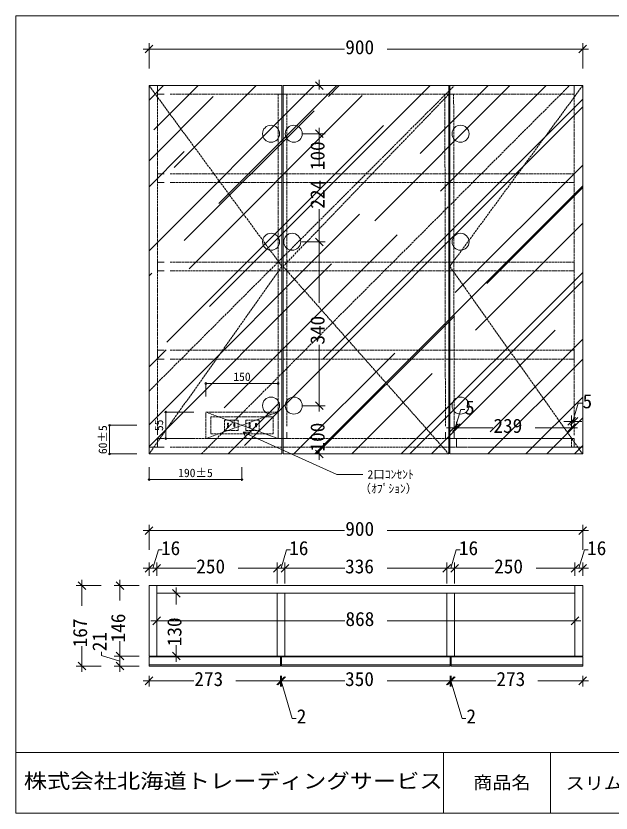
# Model space of a CAD drawing. Units: millimetres, scale not verified. Extents: x -1249 to 1249, y -827 to 827.
# Drawn here: x -1249 to -14, y -827 to 827 of the extents above; entities that cross this region are included whole.
import ezdxf
from ezdxf.enums import TextEntityAlignment as Align

# ---------------------------------------------------------------- set-up
doc = ezdxf.new("R2010")
doc.units = ezdxf.units.MM
doc.header["$LTSCALE"] = 6
doc.header["$PDMODE"] = 32
doc.header["$PDSIZE"] = 3.6
doc.linetypes.add('USER1', pattern=[1, 0.8, -0.2])
doc.layers.add('0-0_0', color=8, linetype='Continuous', lineweight=18)
doc.layers.add('0-1', color=7, linetype='Continuous', lineweight=15)
doc.styles.add('ＭＳ ゴシック', font='')
doc.styles.get('ＭＳ ゴシック').set_extended_font_data('MS Gothic')

msp = doc.modelspace()

# ---------------------------------------------------------------- linework, layer by layer
at = {"layer": '0-0_0', "color": 1}
for p, q in [((-965.062, 765.869), (-981.075, 749.856)), ((-973.069, 717.83), (-973.069, 769.872)), ((-81.075, 749.856), (-65.062, 765.869)), ((-73.069, 717.83), (-73.069, 769.872)), ((-985.078, 757.862), (-567.286, 757.862)), ((-61.059, 757.862), (-478.851, 757.862)), ((-659.725, 682.165), (-607.683, 682.165)), ((-611.686, 674.158), (-627.699, 690.171)), ((-619.692, 694.174), (-619.692, 674.158)), ((-619.692, 594.094), (-619.692, 514.393)), ((-619.692, 570.074), (-619.692, 589.726)), ((-619.692, 345.893), (-619.692, 425.594)), ((-619.692, 369.912), (-619.692, 231.619)), ((-619.692, 5.982), (-619.692, 144.275)), ((-619.692, 30.001), (-619.692, 9.985)), ((-339.83, -30.047), (-339.83, -15.49)), ((-104.003, -22.405), (-87.99, -6.392)), ((-82.895, -6.392), (-98.908, -22.405)), ((-347.836, -35.506), (-331.823, -19.493)), ((-347.108, -27.5), (-259.401, -27.5)), ((-83.987, -27.5), (-171.694, -27.5)), ((-104.003, -35.506), (-87.99, -19.493)), ((-633.522, -82.089), (-607.683, -82.089)), ((-627.699, -74.083), (-611.686, -90.096)), ((-619.692, -94.099), (-619.692, -74.447)), ((-973.069, -281.159), (-973.069, -229.117)), ((-73.069, -281.159), (-73.069, -229.117)), ((-985.078, -241.127), (-567.286, -241.127)), ((-965.062, -233.12), (-981.075, -249.133)), ((-61.059, -241.127), (-478.851, -241.127)), ((-81.075, -249.133), (-65.062, -233.12)), ((-965.062, -311.002), (-981.075, -327.014)), ((-973.069, -335.021), (-973.069, -306.998)), ((-81.075, -327.014), (-65.062, -311.002)), ((-73.069, -335.021), (-73.069, -306.998)), ((-985.078, -319.008), (-945.046, -319.008)), ((-969.066, -319.008), (-876.263, -319.008)), ((-695.026, -319.008), (-788.192, -319.008)), ((-719.045, -319.008), (-679.013, -319.008)), ((-703.032, -319.008), (-566.922, -319.008)), ((-343.105, -319.008), (-479.215, -319.008)), ((-367.125, -319.008), (-327.092, -319.008)), ((-351.112, -319.008), (-257.945, -319.008)), ((-77.072, -319.008), (-169.874, -319.008)), ((-100.727, -319.008), (-61.059, -319.008)), ((-1104.448, -363.044), (-1120.461, -347.031)), ((-1112.454, -343.027), (-1112.454, -396.889)), ((-1025.475, -363.044), (-1041.488, -347.031)), ((-1033.481, -343.027), (-1033.481, -385.971)), ((-1072.422, -355.037), (-1124.464, -355.037)), ((-993.449, -355.037), (-1045.491, -355.037)), ((-908.653, -379.057), (-924.666, -363.044)), ((-916.66, -359.04), (-916.66, -393.978)), ((-916.66, -371.05), (-904.65, -371.05)), ((-969.066, -428.187), (-566.922, -428.187)), ((-949.049, -420.181), (-965.062, -436.194)), ((-957.056, -423.092), (-957.056, -440.197)), ((-77.072, -428.187), (-478.851, -428.187)), ((-97.088, -436.194), (-81.075, -420.181)), ((-89.082, -423.092), (-89.082, -440.197)), ((-1033.481, -513.347), (-1033.481, -470.403)), ((-916.66, -513.347), (-916.66, -478.41)), ((-1112.454, -534.091), (-1112.454, -480.593)), ((-1033.481, -489.327), (-1033.481, -534.091)), ((-924.666, -493.331), (-908.653, -509.344)), ((-916.66, -501.337), (-904.65, -501.337)), ((-1072.422, -522.081), (-1124.464, -522.081)), ((-1120.461, -514.075), (-1104.448, -530.088)), ((-993.449, -522.081), (-1045.491, -522.081)), ((-1041.488, -514.075), (-1025.475, -530.088)), ((-965.062, -544.645), (-981.075, -560.658)), ((-973.069, -542.097), (-973.069, -564.661)), ((-81.075, -560.658), (-65.062, -544.645)), ((-73.069, -542.097), (-73.069, -564.661)), ((-985.078, -552.651), (-880.266, -552.651)), ((-688.111, -552.651), (-792.923, -552.651)), ((-709.947, -552.651), (-566.922, -552.651)), ((-335.827, -552.651), (-479.215, -552.651)), ((-358.026, -552.651), (-253.214, -552.651)), ((-61.059, -552.651), (-165.871, -552.651))]:
    msp.add_line(p, q, dxfattribs=at)
at = {"layer": '0-0_0', "color": 4}
for p, q in [((-973.069, 651.958), (-942.863, 682.165)), ((-973.069, 339.342), (-630.246, 682.165)), ((-962.879, 590.454), (-871.168, 682.165)), ((-920.663, 512.209), (-750.707, 682.165)), ((-847.877, 223.976), (-389.688, 682.165)), ((-828.224, 437.603), (-583.663, 682.165)), ((-600.768, 659.601), (-578.204, 682.165)), ((-504.69, 401.574), (-224.464, 682.165)), ((-410.432, 540.96), (-269.227, 682.165)), ((-368.216, 462.715), (-148.766, 682.165)), ((-890.093, 301.857), (-530.893, 661.421)), ((-973.069, 526.039), (-839.87, 659.601)), ((-612.414, 114.433), (-73.069, 653.778)), ((-899.919, 360.45), (-630.61, 629.759)), ((-775.091, -64.621), (-73.069, 637.765)), ((-935.948, 150.098), (-486.858, 599.189)), ((-973.069, 472.177), (-899.919, 545.327)), ((-337.646, 252.727), (-73.069, 517.304)), ((-629.154, -82.089), (-73.069, 474.36)), ((-272.139, 271.287), (-73.069, 470.721)), ((-973.069, -21.677), (-535.988, 415.04)), ((-295.43, 174.482), (-73.069, 396.843)), ((-817.307, 13.624), (-458.107, 372.824)), ((-973.069, -66.804), (-594.581, 312.047)), ((-973.069, 287.3), (-967.246, 293.123)), ((-449.737, -82.089), (-73.069, 294.579)), ((-431.54, -82.089), (-73.069, 276.746)), ((-625.515, -82.089), (-339.466, 203.96)), ((-386.777, -82.089), (-130.206, 174.482)), ((-264.86, -35.87), (-73.069, 156.285)), ((-973.069, 98.42), (-937.767, 134.085)), ((-672.462, -82.089), (-463.202, 126.807)), ((-269.955, -82.089), (-73.069, 114.797)), ((-552.001, -82.089), (-385.321, 84.591)), ((-190.982, -82.089), (-73.069, 35.824)), ((-808.936, -82.089), (-702.304, 24.542)), ((-147.674, -82.089), (-73.069, -7.12)), ((-90.173, -82.089), (-73.069, -64.621))]:
    msp.add_line(p, q, dxfattribs=at)
at = {"layer": '0-0_0', "color": 4, "linetype": 'USER1'}
for p, q in [((-973.069, 48.198), (-339.466, 682.165)), ((-864.617, -82.089), (-100.364, 682.165))]:
    msp.add_line(p, q, dxfattribs=at)
at = {"layer": '0-0_0', "color": 7}
for p, q in [((-1249.379, -701.329), (1248.863, -701.329)), ((-361.932, -701.329), (-361.932, -826.86))]:
    msp.add_line(p, q, dxfattribs=at)
at = {"layer": '0-0_0', "color": 7, "lineweight": 15}
msp.add_line((-139.619, -701.329), (-139.619, -826.86), dxfattribs=at)
at = {"layer": '0-0_0', "color": 7}
for points in [[(-1249.379, -826.86), (1248.863, -826.86), (1248.863, 826.506), (-1249.379, 826.506)], [(-973.069, -82.089), (-697.209, -82.089), (-697.209, 682.165), (-973.069, 682.165)], [(-695.026, -82.089), (-351.112, -82.089), (-351.112, 682.165), (-695.026, 682.165)], [(-73.069, -82.089), (-348.928, -82.089), (-348.928, 682.165), (-73.069, 682.165)], [(-973.069, -355.037), (-957.056, -355.037), (-957.056, -501.337), (-973.069, -501.337)], [(-973.069, -355.037), (-73.069, -355.037), (-73.069, -501.337), (-973.069, -501.337)], [(-957.056, -355.037), (-89.082, -355.037), (-89.082, -371.05), (-957.056, -371.05)], [(-89.082, -355.037), (-73.069, -355.037), (-73.069, -501.337), (-89.082, -501.337)], [(-707.036, -371.05), (-691.023, -371.05), (-691.023, -501.337), (-707.036, -501.337)], [(-355.115, -371.05), (-339.102, -371.05), (-339.102, -501.337), (-355.115, -501.337)], [(-700.121, -503.157), (-973.069, -503.157), (-973.069, -519.17), (-700.121, -519.17), (-973.069, -519.17), (-973.069, -522.081), (-700.121, -522.081)], [(-347.836, -503.157), (-697.937, -503.157), (-697.937, -522.081), (-347.836, -522.081)], [(-346.017, -522.081), (-73.069, -522.081), (-73.069, -519.17), (-346.017, -519.17), (-73.069, -519.17), (-73.069, -503.157), (-346.017, -503.157)]]:
    msp.add_lwpolyline(points, close=True, dxfattribs=at)
at = {"layer": '0-0_0', "color": 7, "linetype": 'USER1', "lineweight": 15}
for points in [[(-973.069, -43.149), (-973.069, 682.165), (-955.236, 682.165), (-955.236, -43.149)], [(-973.069, 682.165), (-697.209, 306.952), (-973.069, -82.089)], [(-929.397, 682.165), (-90.901, 682.165), (-90.901, 663.968), (-929.397, 663.968)], [(-73.069, 682.165), (-348.928, 306.952), (-73.069, -82.089)], [(-90.901, -43.149), (-90.901, 682.165), (-73.069, 682.165), (-73.069, -43.149)], [(-705.216, -24.224), (-705.216, 663.968), (-687.019, 663.968), (-687.019, -24.224)], [(-351.112, 663.968), (-695.026, 306.952), (-351.112, -82.089)], [(-358.026, -24.224), (-359.118, 663.968), (-340.922, 663.968), (-339.83, -24.224)], [(-929.397, 480.911), (-90.901, 480.911), (-90.901, 499.108), (-929.397, 499.108)], [(-929.397, 297.854), (-90.901, 297.854), (-90.901, 316.051), (-929.397, 316.051)], [(-929.397, 114.797), (-90.901, 114.797), (-90.901, 132.994), (-929.397, 132.994)], [(-929.397, -50.063), (-90.901, -50.063), (-90.901, -68.26), (-929.397, -68.26)], [(-303.073, -50.063), (-95.996, -50.063), (-95.996, -68.26), (-303.073, -68.26)]]:
    msp.add_lwpolyline(points, dxfattribs=at)
at = {"layer": '0-0_0', "color": 7, "lineweight": 15}
for points in [[(-941.771, 663.968), (-955.236, 663.968), (-955.236, 682.165), (-941.771, 682.165)], [(-941.771, 499.108), (-955.236, 499.108), (-955.236, 480.911), (-941.771, 480.911)], [(-941.771, 316.051), (-955.236, 316.051), (-955.236, 297.854), (-941.771, 297.854)], [(-941.771, 132.994), (-955.236, 132.994), (-955.236, 114.797), (-941.771, 114.797)], [(-687.019, -36.962), (-687.019, -50.063), (-705.216, -50.063), (-705.216, -36.962)], [(-339.83, -36.962), (-339.83, -50.063), (-358.026, -50.063), (-358.026, -36.962)], [(-955.236, -55.522), (-955.236, -68.26), (-973.069, -68.26), (-973.069, -55.522)], [(-941.771, -68.26), (-955.236, -68.26), (-955.236, -50.063), (-941.771, -50.063)], [(-315.446, -68.26), (-335.099, -68.26), (-335.099, -50.063), (-315.446, -50.063)], [(-73.069, -55.522), (-73.069, -68.26), (-90.901, -68.26), (-90.901, -55.522)]]:
    msp.add_lwpolyline(points, dxfattribs=at)
at = {"layer": '0-0_0', "color": 1}
for points in [[(-607.683, 582.084), (-655.721, 582.084), (-607.683, 582.084)], [(-611.686, 574.077), (-627.699, 590.09), (-611.686, 574.077)], [(-627.699, 365.909), (-611.686, 349.896), (-627.699, 365.909)], [(-607.683, 357.903), (-655.721, 357.903), (-607.683, 357.903)], [(-655.721, 17.992), (-607.683, 17.992), (-652.446, 17.992)], [(-611.686, 9.985), (-627.699, 25.998), (-611.686, 9.985)], [(-93.449, -14.398), (-82.167, 23.451), (-74.161, 23.451)], [(-337.646, -27.5), (-326, 10.349), (-317.994, 10.349)], [(-335.099, -15.49), (-335.099, -30.047), (-335.099, -15.49)], [(-90.901, -14.398), (-95.996, -14.398), (-112.009, -14.398)], [(-95.996, -2.388), (-95.996, -30.047), (-95.996, -15.49)], [(-74.888, -14.398), (-90.901, -14.398), (-90.901, -2.388)], [(-319.086, -27.5), (-335.099, -27.5), (-339.83, -27.5), (-355.843, -27.5)], [(-343.105, -35.506), (-327.092, -19.493), (-343.105, -35.506)], [(-965.062, -319.008), (-953.78, -281.159), (-945.774, -281.159)], [(-699.029, -319.008), (-687.747, -281.159), (-679.741, -281.159)], [(-347.108, -319.008), (-335.463, -281.159), (-327.456, -281.159)], [(-81.075, -319.008), (-69.429, -281.159), (-61.423, -281.159)], [(-965.062, -327.014), (-949.049, -311.002), (-965.062, -327.014)], [(-957.056, -306.998), (-957.056, -335.021), (-957.056, -306.998)], [(-715.042, -327.014), (-699.029, -311.002), (-715.042, -327.014)], [(-707.036, -306.998), (-707.036, -351.034), (-707.036, -306.998)], [(-699.029, -327.014), (-683.016, -311.002), (-699.029, -327.014)], [(-691.023, -306.998), (-691.023, -351.034), (-691.023, -306.998)], [(-363.121, -327.014), (-347.108, -311.002), (-363.121, -327.014)], [(-355.115, -306.998), (-355.115, -351.034), (-355.115, -306.998)], [(-347.108, -327.014), (-331.095, -311.002), (-347.108, -327.014)], [(-339.102, -306.998), (-339.102, -351.034), (-339.102, -306.998)], [(-97.088, -327.014), (-81.075, -311.002), (-97.088, -327.014)], [(-89.082, -306.998), (-89.082, -335.021), (-89.082, -306.998)], [(-1033.481, -511.891), (-1071.694, -500.245), (-1071.694, -492.239)], [(-1041.488, -493.331), (-1025.475, -509.344), (-1041.488, -493.331)], [(-1045.491, -501.337), (-993.449, -501.337), (-1045.491, -501.337)], [(-692.114, -544.645), (-708.127, -560.658), (-692.114, -544.645)], [(-705.944, -560.658), (-689.931, -544.645), (-705.944, -560.658)], [(-700.121, -564.661), (-700.121, -542.097), (-700.121, -564.661)], [(-697.937, -564.661), (-697.937, -542.097), (-697.937, -564.661)], [(-339.83, -544.645), (-355.843, -560.658), (-339.83, -544.645)], [(-354.023, -560.658), (-338.01, -544.645), (-354.023, -560.658)], [(-347.836, -564.661), (-347.836, -542.097), (-347.836, -564.661)], [(-346.017, -564.661), (-346.017, -542.097), (-346.017, -564.661)], [(-681.924, -552.651), (-697.937, -552.651), (-700.121, -552.651), (-716.134, -552.651)], [(-699.029, -552.651), (-675.738, -630.532), (-667.731, -630.532)], [(-330.004, -552.651), (-346.017, -552.651), (-347.836, -552.651), (-363.849, -552.651)], [(-347.108, -552.651), (-323.453, -630.532), (-315.446, -630.532)]]:
    msp.add_lwpolyline(points, dxfattribs=at)
at = {"layer": '0-0_0', "color": 7}
msp.add_lwpolyline([(-347.836, -519.17), (-697.937, -519.17), (-347.836, -519.17)], dxfattribs=at)
for centre in [(-719.955, 582.266), (-672.644, 582.266), (-326.546, 582.266), (-719.955, 358.085), (-675.92, 358.085), (-326.546, 358.085), (-719.955, 18.174), (-672.644, 18.174), (-326.546, 18.174)]:
    msp.add_circle(centre, 17.651, dxfattribs=at)
at = {"layer": '0-1', "color": 4, "lineweight": 9}
for p, q in [((-855.216, 64.078), (-705.216, 64.078)), ((-855.216, 64.078), (-855.216, 37.189)), ((-705.216, 64.078), (-705.216, 37.189)), ((-938.591, 4.937), (-938.591, -50.063)), ((-938.591, 4.937), (-880.157, 4.937)), ((-1055.066, -82.089), (-1055.066, -22.57)), ((-1055.066, -22.57), (-998.738, -22.57)), ((-938.591, -50.063), (-880.157, -50.063)), ((-1055.066, -82.089), (-998.738, -82.089)), ((-973.069, -135.325), (-973.069, -109.318)), ((-780.216, -135.325), (-780.216, -109.318)), ((-973.069, -135.325), (-780.216, -135.325))]:
    msp.add_line(p, q, dxfattribs=at)
at = {"layer": '0-1', "linetype": 'USER1'}
for p, q in [((-855.216, 4.937), (-705.216, -50.063)), ((-855.216, -50.063), (-705.216, 4.937)), ((-816.216, -12.063), (-816.216, -33.063)), ((-788.216, -12.063), (-816.216, -12.063)), ((-788.216, -12.063), (-788.216, -33.063)), ((-772.216, -33.063), (-772.216, -12.063)), ((-744.216, -12.063), (-772.216, -12.063)), ((-744.216, -33.063), (-744.216, -12.063)), ((-816.216, -33.063), (-788.216, -33.063)), ((-772.216, -33.063), (-744.216, -33.063))]:
    msp.add_line(p, q, dxfattribs=at)
at = {"layer": '0-1'}
for p, q in [((-777.628, -36.657), (-583.157, -124.358)), ((-777.628, -36.657), (-760.166, -36.657)), ((-771.08, -49.753), (-777.628, -36.657)), ((-583.157, -124.358), (-529.152, -124.358))]:
    msp.add_line(p, q, dxfattribs=at)
at = {"layer": '0-1', "linetype": 'USER1'}
for points in [[(-705.216, -50.063), (-855.216, -50.063), (-855.216, 4.937), (-705.216, 4.937)], [(-715.216, -40.063), (-715.216, -5.063), (-845.216, -5.063), (-845.216, -40.063)]]:
    msp.add_lwpolyline(points, close=True, dxfattribs=at)
at = {"layer": '0-1', "linetype": 'USER1', "lineweight": 18}
for points in [[(-807.966, -26.913), (-807.966, -18.213), (-810.166, -18.213), (-810.166, -26.913)], [(-795.266, -26.063), (-795.266, -19.063), (-797.466, -19.063), (-797.466, -26.063)], [(-762.966, -26.913), (-762.966, -18.213), (-765.166, -18.213), (-765.166, -26.913)], [(-750.266, -26.063), (-750.266, -19.063), (-752.466, -19.063), (-752.466, -26.063)]]:
    msp.add_lwpolyline(points, close=True, dxfattribs=at)
at = {"layer": '0-1', "color": 6}
for p in [(-855.216, 64.078), (-705.216, 64.078), (-938.591, 4.937), (-1055.066, -22.57), (-938.591, -50.063), (-1055.066, -82.089), (-973.069, -135.325), (-780.216, -135.325)]:
    msp.add_point(p, dxfattribs=at)

# ---------------------------------------------------------------- texts
at = {"layer": '0-0_0', "color": 7, "style": 'ＭＳ ゴシック'}
for s, p in [('900', (-565.831, 738.286)), ('5', (-73.433, 3.875)), ('5', (-317.266, -9.227)), ('239', (-258.309, -47.076)), ('900', (-565.831, -260.703)), ('16', (-948.321, -300.735)), ('16', (-682.288, -300.735)), ('16', (-330.004, -300.735)), ('16', (-63.97, -300.735)), ('250', (-875.171, -338.584)), ('336', (-566.194, -338.584)), ('250', (-256.854, -338.584)), ('868', (-565.467, -447.763)), ('273', (-879.175, -572.227)), ('350', (-566.194, -572.227)), ('273', (-252.123, -572.227)), ('2', (-666.639, -649.668)), ('2', (-314.355, -649.668))]:
    msp.add_text(s, height=29.33, dxfattribs=at).set_placement(p, align=Align.BOTTOM_LEFT)
for s, p in [('224 100', (-600.116, 426.686)), ('340', (-600.116, 144.639)), ('100', (-600.116, -76.994)), ('167', (-1092.878, -483.141)), ('146', (-1013.905, -472.951)), ('130', (-897.084, -480.957)), ('21', (-1052.558, -491.147))]:
    msp.add_text(s, height=29.33, rotation=90, dxfattribs=at).set_placement(p, align=Align.BOTTOM_LEFT)
at = {"layer": '0-0_0', "color": 2, "style": 'ＭＳ ゴシック', "width": 1.15}
msp.add_text('株式会社北海道トレーディングサービス', height=30.79, dxfattribs=at).set_placement((-1233.01, -784.925), align=Align.BOTTOM_LEFT)
at = {"layer": '0-0_0', "color": 3, "style": 'ＭＳ ゴシック', "width": 1.1}
for s, p in [('商品名', (-300.167, -784.659)), ('スリムLミラーキャビネット', (-108.362, -786.079))]:
    msp.add_text(s, height=26.39, dxfattribs=at).set_placement(p, align=Align.BOTTOM_LEFT)
at = {"layer": '0-1', "style": 'ＭＳ ゴシック'}
for s, p in [('150', (-798.216, 64.078)), ('190±5', (-912.642, -135.325)), ('2口ｺﾝｾﾝﾄ', (-519.711, -138.467)), ('（ｵﾌﾟｼｮﾝ）', (-536.333, -168.022))]:
    msp.add_text(s, height=17.6, dxfattribs=at).set_placement(p, align=Align.BOTTOM_LEFT)
for s, p in [('55', (-938.591, -34.563)), ('60±5', (-1055.066, -82.33))]:
    msp.add_text(s, height=17.6, rotation=90, dxfattribs=at).set_placement(p, align=Align.BOTTOM_LEFT)

doc.saveas('drawing.dxf')
